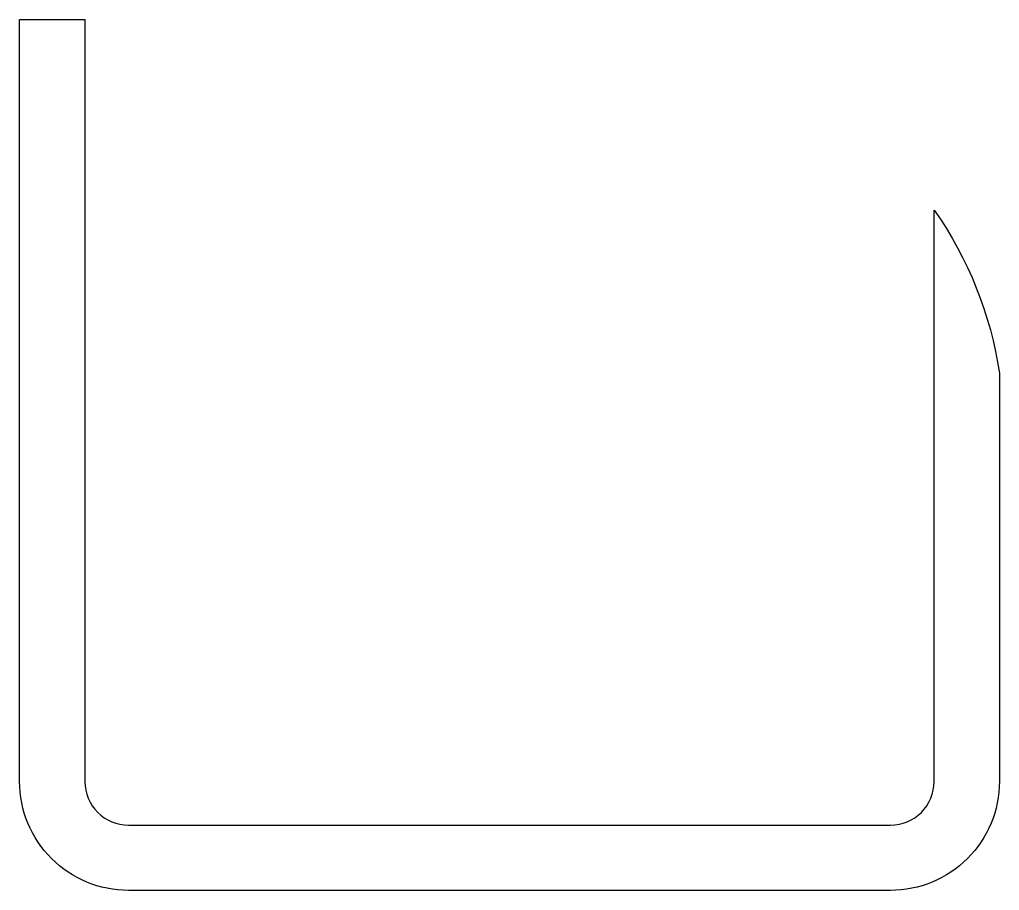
# Model space of a CAD drawing. Extents: x 259.8 to 277.8, y 255.5 to 271.5.
import ezdxf

# ---------------------------------------------------------------- set-up
doc = ezdxf.new("R2010")
doc.units = 0
doc.layers.add('ANA', color=220, linetype='CONTINUOUS')

msp = doc.modelspace()

# ---------------------------------------------------------------- linework, layer by layer
at = {"layer": 'ANA'}
msp.add_lwpolyline([(261.781, 255.474, -0.414214), (259.781, 257.474), (259.781, 271.474), (260.981, 271.474), (260.981, 257.474, 0.414214), (261.781, 256.674), (275.781, 256.674, 0.414214), (276.581, 257.474), (276.581, 267.974, -0.116898), (277.781, 264.976), (277.781, 257.474, -0.414214), (275.781, 255.474)], format="xyb", close=True, dxfattribs=at)

doc.saveas('drawing.dxf')
